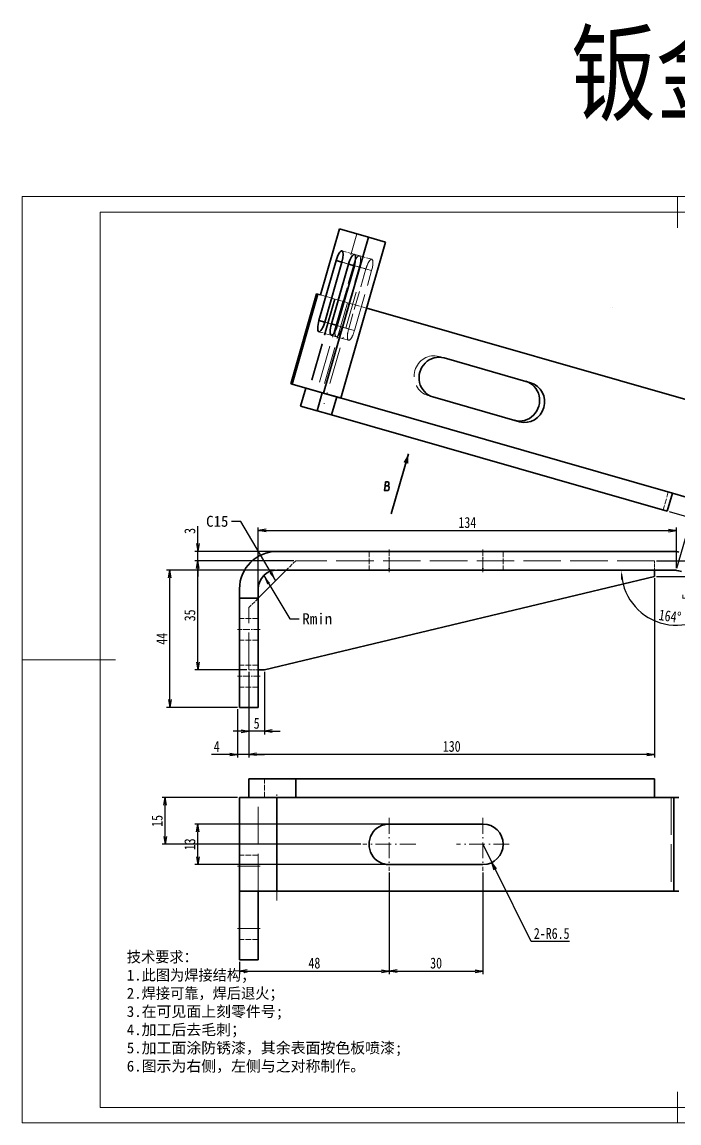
# Model space of a CAD drawing. Header units: millimetres. Extents: x -15766 to 80009, y -9701 to 15159.
# Drawn here: x 227.2 to 437.6, y 11131.7 to 11484.7 of the extents above; entities that cross this region are included whole.
import ezdxf

# ---------------------------------------------------------------- set-up
doc = ezdxf.new("R2010")
doc.units = ezdxf.units.MM
for name, pattern in [('CENTER-HOKUTO_1', [16, 13, -1, 1, -1]), ('DASHDOT', [18.5, 12, -3, 0.5, -3]), ('DASHED', [15, 12, -3]), ('HIDDEN-HOKUTO_1', [2, 1, -1]), ('虚线', [2, 1, -1])]:
    doc.linetypes.add(name, pattern=pattern)
doc.layers.get('DEFPOINTS').update_dxf_attribs({"lineweight": 18})
for name, color, linetype, lineweight in [('AM_7', 2, 'CENTER-HOKUTO_1', 18), ('AM_HID', 1, 'HIDDEN-HOKUTO_1', 18), ('AM_VIS', 7, 'Continuous', 18), ('CDRAFT0', 7, 'Continuous', 18), ('DIM', 253, 'Continuous', 20), ('title_frame', 7, 'Continuous', 18), ('word_dim', 9, 'Continuous', 18), ('粗实线层_1', 7, 'Continuous', 15), ('虚线层', 6, '虚线', 18)]:
    doc.layers.add(name, color=color, linetype=linetype, lineweight=lineweight)
doc.styles.add('DIM', font='', dxfattribs={"width": 0.8})
doc.styles.get('DIM').set_extended_font_data('NSimSun')
doc.dimstyles.new('1-1', dxfattribs={"dimtxt": 3.5, "dimasz": 3, "dimexe": 1, "dimexo": 0, "dimgap": 1, "dimtad": 1, "dimdsep": 46, "dimtxsty": 'DIM', "dimblk": '_CAXARROW', "dimcen": 0, "dimdle": 6, "dimclrd": 256, "dimclre": 256, "dimclrt": 3, "dimazin": 2, "dimtfac": 0.707107, "dimtmove": 0, "dimatfit": 3, "dimfxl": 0, "dimfrac": 2, "dimtolj": 1, "dimarcsym": 0})
doc.dimstyles.new('1-1$0', dxfattribs={"dimtxt": 3.5, "dimasz": 2.5, "dimexe": 1, "dimexo": 0.625, "dimgap": 0.8, "dimtad": 1, "dimdsep": 46, "dimtxsty": 'DIM', "dimblk": 'OPEN', "dimcen": 0, "dimdle": 5, "dimclrd": 256, "dimclre": 256, "dimclrt": 3, "dimazin": 3, "dimtfac": 0.5, "dimtmove": 0, "dimatfit": 3, "dimldrblk": 'OPEN', "dimfxl": 0, "dimtolj": 1, "dimarcsym": 0})
doc.dimstyles.new('1-1$4', dxfattribs={"dimtxt": 3.5, "dimasz": 2.5, "dimexe": 1, "dimexo": 0.625, "dimgap": 0.8, "dimtad": 1, "dimtih": 1, "dimtoh": 1, "dimzin": 12, "dimdsep": 46, "dimtxsty": 'DIM', "dimblk": 'OPEN', "dimcen": 0, "dimdle": 5, "dimclrd": 256, "dimclre": 256, "dimclrt": 3, "dimazin": 3, "dimtfac": 0.5, "dimtmove": 0, "dimatfit": 3, "dimldrblk": 'OPEN', "dimfxl": 0, "dimtolj": 1, "dimarcsym": 0})

# ---------------------------------------------------------------- blocks, each defined once
blk = doc.blocks.new('*X6')
at = {"layer": 'CDRAFT0'}
for p, q in [((420, 297), (0, 297)), ((0, 297), (0, 0)), ((420, 0), (420, 297)), ((0, 0), (420, 0))]:
    blk.add_line(p, q, dxfattribs=at)
at = {"layer": '粗实线层_1'}
for p, q in [((210, 297), (210, 287)), ((415, 292), (25, 292)), ((25, 292), (25, 5)), ((415, 5), (415, 292)), ((0, 148.5), (30, 148.5)), ((420, 148.5), (410, 148.5)), ((210, 0), (210, 10)), ((25, 5), (415, 5))]:
    blk.add_line(p, q, dxfattribs=at)
blk = doc.blocks.new('_OPEN')
at = {"color": 0, "linetype": 'ByBlock', "lineweight": -2}
for p, q in [((-1, 0.166667), (0, 0)), ((-1, -0.166667), (0, 0)), ((0, 0), (-1, 0))]:
    blk.add_line(p, q, dxfattribs=at)
blk = doc.blocks.new('*D101')
at = {"layer": 'DEFPOINTS', "color": 0, "transparency": 16777216}
for p in [(274.48, 11308.98), (308.83, 11308.98), (296.83, 11264.98)]:
    blk.add_point(p, dxfattribs=at)
at = {"layer": 'DIM', "linetype": 'Continuous', "lineweight": -2, "transparency": 16777216}
for p, q in [((308.21, 11308.98), (273.48, 11308.98)), ((274.48, 11267.48), (274.48, 11306.48)), ((296.21, 11264.98), (273.48, 11264.98))]:
    blk.add_line(p, q, dxfattribs=at)
at = {"layer": 'DIM', "lineweight": -2, "transparency": 16777216, "xscale": 2.5, "yscale": 2.5, "zscale": 2.5}
for p, rotation in [((274.48, 11308.98), 90), ((274.48, 11264.98), 270)]:
    blk.add_blockref('_OPEN', p, dxfattribs=dict(at, rotation=rotation))
at = {"layer": 'DIM', "color": 3, "transparency": 16777216, "insert": (271.93, 11286.98), "char_height": 3.5, "attachment_point": 5, "rotation": 90, "style": 'DIM'}
blk.add_mtext('\\A1;44', dxfattribs=at)
blk = doc.blocks.new('*D102')
at = {"layer": 'DEFPOINTS', "color": 0, "transparency": 16777216}
for p in [(436.83, 11321.68), (436.83, 11308.98), (302.83, 11302.98)]:
    blk.add_point(p, dxfattribs=at)
at = {"layer": 'DIM', "linetype": 'Continuous', "lineweight": -2, "transparency": 16777216}
for p, q in [((302.83, 11303.61), (302.83, 11322.68)), ((436.83, 11309.61), (436.83, 11322.68)), ((305.33, 11321.68), (434.33, 11321.68))]:
    blk.add_line(p, q, dxfattribs=at)
at = {"layer": 'DIM', "lineweight": -2, "transparency": 16777216, "xscale": 2.5, "yscale": 2.5, "zscale": 2.5, "rotation": 180}
blk.add_blockref('_OPEN', (302.83, 11321.68), dxfattribs=at)
at = {"layer": 'DIM', "lineweight": -2, "transparency": 16777216, "xscale": 2.5, "yscale": 2.5, "zscale": 2.5}
blk.add_blockref('_OPEN', (436.83, 11321.68), dxfattribs=at)
at = {"layer": 'DIM', "color": 3, "transparency": 16777216, "insert": (369.83, 11324.23), "char_height": 3.5, "attachment_point": 5, "style": 'DIM'}
blk.add_mtext('\\A1;134', dxfattribs=at)
blk = doc.blocks.new('*D103')
at = {"layer": 'DEFPOINTS', "color": 0, "transparency": 16777216}
for p in [(436.83, 11308.98), (471.93, 11311.66), (470.15, 11305.43)]:
    blk.add_point(p, dxfattribs=at)
at = {"layer": 'DIM', "linetype": 'Continuous', "lineweight": -2, "transparency": 16777216}
for p, q in [((437.01, 11309.58), (440.48, 11321.72)), ((442.61, 11320.07), (469.53, 11312.35)), ((470.32, 11306.03), (472.21, 11312.63))]:
    blk.add_line(p, q, dxfattribs=at)
at = {"layer": 'DIM', "lineweight": -2, "transparency": 16777216, "xscale": 2.5, "yscale": 2.5, "zscale": 2.5}
for p, rotation in [((440.21, 11320.75), 164.0118487559746), ((471.93, 11311.66), 344.0118487559746)]:
    blk.add_blockref('_OPEN', p, dxfattribs=dict(at, rotation=rotation))
at = {"layer": 'DIM', "color": 3, "transparency": 16777216, "insert": (456.77, 11318.66), "char_height": 3.5, "attachment_point": 5, "rotation": 344.0118, "style": 'DIM'}
blk.add_mtext('\\A1;33', dxfattribs=at)
blk = doc.blocks.new('_CAXARROW')
blk.add_hatch(color=0).paths.add_polyline_path([(0, 0), (-1, 0.125), (-1, -0.125)], flags=0)
blk = doc.blocks.new('*D104')
at = {"layer": 'DEFPOINTS', "color": 0, "transparency": 16777216}
for p in [(308.83, 11308.98), (435.15, 11308.98), (438.45, 11308.52), (463.75, 11301.26), (426.62, 11294.57)]:
    blk.add_point(p, dxfattribs=at)
at = {"layer": 'DIM', "linetype": 'Continuous', "lineweight": -2, "transparency": 16777216}
blk.add_arc((436.83, 11308.98), 17.67, 189.7406, 334.26, dxfattribs=at)
at = {"layer": 'DIM', "lineweight": -2, "transparency": 16777216, "xscale": 3, "yscale": 3, "zscale": 3}
for p, rotation in [((419.17, 11308.98), 94.87038012568046), ((453.82, 11304.11), 69.13030084714102)]:
    blk.add_blockref('_CAXARROW', p, dxfattribs=dict(at, rotation=rotation))
at = {"layer": 'DIM', "color": 3, "transparency": 16777216, "insert": (434.76, 11294.21), "char_height": 3.5, "attachment_point": 5, "rotation": 352.0003, "style": 'DIM'}
blk.add_mtext('\\A1;164°', dxfattribs=at)
blk = doc.blocks.new('*D105')
at = {"layer": 'DEFPOINTS', "color": 0, "transparency": 16777216}
for p in [(429.83, 11306.98), (299.83, 11276.98), (299.83, 11249.92)]:
    blk.add_point(p, dxfattribs=at)
at = {"layer": 'DIM', "linetype": 'Continuous', "lineweight": -2, "transparency": 16777216}
for p, q in [((429.83, 11306.36), (429.83, 11248.92)), ((299.83, 11276.36), (299.83, 11248.92)), ((427.33, 11249.92), (302.33, 11249.92))]:
    blk.add_line(p, q, dxfattribs=at)
at = {"layer": 'DIM', "lineweight": -2, "transparency": 16777216, "xscale": 2.5, "yscale": 2.5, "zscale": 2.5, "rotation": 180}
blk.add_blockref('_OPEN', (299.83, 11249.92), dxfattribs=at)
at = {"layer": 'DIM', "lineweight": -2, "transparency": 16777216, "xscale": 2.5, "yscale": 2.5, "zscale": 2.5}
blk.add_blockref('_OPEN', (429.83, 11249.92), dxfattribs=at)
at = {"layer": 'DIM', "color": 3, "transparency": 16777216, "insert": (364.83, 11252.47), "char_height": 3.5, "attachment_point": 5, "style": 'DIM'}
blk.add_mtext('\\A1;130', dxfattribs=at)
blk = doc.blocks.new('*D106')
at = {"layer": 'DEFPOINTS', "color": 0, "transparency": 16777216}
for p in [(299.83, 11276.98), (304.83, 11276.98), (299.83, 11257.32)]:
    blk.add_point(p, dxfattribs=at)
at = {"layer": 'DIM', "linetype": 'Continuous', "lineweight": -2, "transparency": 16777216}
for p, q in [((299.83, 11276.36), (299.83, 11256.32)), ((304.83, 11276.36), (304.83, 11256.32)), ((297.33, 11257.32), (294.83, 11257.32)), ((304.83, 11257.32), (299.83, 11257.32)), ((307.33, 11257.32), (309.83, 11257.32))]:
    blk.add_line(p, q, dxfattribs=at)
at = {"layer": 'DIM', "lineweight": -2, "transparency": 16777216, "xscale": 2.5, "yscale": 2.5, "zscale": 2.5}
blk.add_blockref('_OPEN', (299.83, 11257.32), dxfattribs=at)
at = {"layer": 'DIM', "lineweight": -2, "transparency": 16777216, "xscale": 2.5, "yscale": 2.5, "zscale": 2.5, "rotation": 180}
blk.add_blockref('_OPEN', (304.83, 11257.32), dxfattribs=at)
at = {"layer": 'DIM', "color": 3, "transparency": 16777216, "insert": (302.33, 11259.87), "char_height": 3.5, "attachment_point": 5, "style": 'DIM'}
blk.add_mtext('\\A1;5', dxfattribs=at)
blk = doc.blocks.new('*D108')
at = {"layer": 'DEFPOINTS', "color": 0, "transparency": 16777216}
for p in [(299.83, 11276.98), (296.21, 11264.98), (296.21, 11249.92)]:
    blk.add_point(p, dxfattribs=at)
at = {"layer": 'DIM', "linetype": 'Continuous', "lineweight": -2, "transparency": 16777216}
for p, q in [((299.83, 11276.36), (299.83, 11248.92)), ((296.21, 11264.36), (296.21, 11248.92)), ((293.71, 11249.92), (287.89, 11249.92)), ((299.83, 11249.92), (296.21, 11249.92)), ((302.33, 11249.92), (304.83, 11249.92))]:
    blk.add_line(p, q, dxfattribs=at)
at = {"layer": 'DIM', "lineweight": -2, "transparency": 16777216, "xscale": 2.5, "yscale": 2.5, "zscale": 2.5}
blk.add_blockref('_OPEN', (296.21, 11249.92), dxfattribs=at)
at = {"layer": 'DIM', "lineweight": -2, "transparency": 16777216, "xscale": 2.5, "yscale": 2.5, "zscale": 2.5, "rotation": 180}
blk.add_blockref('_OPEN', (299.83, 11249.92), dxfattribs=at)
at = {"layer": 'DIM', "color": 3, "transparency": 16777216, "insert": (289.55, 11252.47), "char_height": 3.5, "attachment_point": 5, "style": 'DIM'}
blk.add_mtext('\\A1;4', dxfattribs=at)
blk = doc.blocks.new('*D109')
at = {"layer": 'DEFPOINTS', "color": 0, "transparency": 16777216}
for p in [(283.49, 11311.98), (314.83, 11311.98), (299.83, 11276.98)]:
    blk.add_point(p, dxfattribs=at)
at = {"layer": 'DIM', "linetype": 'Continuous', "lineweight": -2, "transparency": 16777216}
for p, q in [((314.21, 11311.98), (282.49, 11311.98)), ((283.49, 11279.48), (283.49, 11309.48)), ((299.21, 11276.98), (282.49, 11276.98))]:
    blk.add_line(p, q, dxfattribs=at)
at = {"layer": 'DIM', "lineweight": -2, "transparency": 16777216, "xscale": 2.5, "yscale": 2.5, "zscale": 2.5}
for p, rotation in [((283.49, 11311.98), 90), ((283.49, 11276.98), 270)]:
    blk.add_blockref('_OPEN', p, dxfattribs=dict(at, rotation=rotation))
at = {"layer": 'DIM', "color": 3, "transparency": 16777216, "insert": (280.94, 11294.48), "char_height": 3.5, "attachment_point": 5, "rotation": 90, "style": 'DIM'}
blk.add_mtext('\\A1;35', dxfattribs=at)
blk = doc.blocks.new('*D110')
at = {"layer": 'DEFPOINTS', "color": 0, "transparency": 16777216}
for p in [(283.49, 11314.98), (308.83, 11314.98), (314.83, 11311.98)]:
    blk.add_point(p, dxfattribs=at)
at = {"layer": 'DIM', "linetype": 'Continuous', "lineweight": -2, "transparency": 16777216}
for p, q in [((283.49, 11317.48), (283.49, 11323.09)), ((308.21, 11314.98), (282.49, 11314.98)), ((314.21, 11311.98), (282.49, 11311.98)), ((283.49, 11311.98), (283.49, 11314.98)), ((283.49, 11309.48), (283.49, 11306.98))]:
    blk.add_line(p, q, dxfattribs=at)
at = {"layer": 'DIM', "lineweight": -2, "transparency": 16777216, "xscale": 2.5, "yscale": 2.5, "zscale": 2.5}
for p, rotation in [((283.49, 11314.98), 270), ((283.49, 11311.98), 90)]:
    blk.add_blockref('_OPEN', p, dxfattribs=dict(at, rotation=rotation))
at = {"layer": 'DIM', "color": 3, "transparency": 16777216, "insert": (280.94, 11321.54), "char_height": 3.5, "attachment_point": 5, "rotation": 90, "style": 'DIM'}
blk.add_mtext('\\A1;3', dxfattribs=at)
blk = doc.blocks.new('*D111')
at = {"layer": 'DEFPOINTS', "color": 0, "transparency": 16777216}
for p in [(429.83, 11311.98), (442.91, 11311.98), (429.83, 11306.98)]:
    blk.add_point(p, dxfattribs=at)
at = {"layer": 'DIM', "linetype": 'Continuous', "lineweight": -2, "transparency": 16777216}
for p, q in [((442.91, 11314.48), (442.91, 11316.98)), ((430.46, 11311.98), (443.91, 11311.98)), ((442.91, 11311.98), (442.91, 11306.98)), ((430.46, 11306.98), (443.91, 11306.98)), ((442.91, 11304.48), (442.91, 11298.87))]:
    blk.add_line(p, q, dxfattribs=at)
at = {"layer": 'DIM', "lineweight": -2, "transparency": 16777216, "xscale": 2.5, "yscale": 2.5, "zscale": 2.5}
for p, rotation in [((442.91, 11311.98), 270), ((442.91, 11306.98), 90)]:
    blk.add_blockref('_OPEN', p, dxfattribs=dict(at, rotation=rotation))
at = {"layer": 'DIM', "color": 3, "transparency": 16777216, "insert": (440.36, 11300.42), "char_height": 3.5, "attachment_point": 5, "rotation": 90, "style": 'DIM'}
blk.add_mtext('\\A1;5', dxfattribs=at)
blk = doc.blocks.new('*D115')
at = {"layer": 'DEFPOINTS', "color": 0, "transparency": 16777216}
for p in [(433.9, 11327.9), (468.4, 11324.25), (506.97, 11313.19)]:
    blk.add_point(p, dxfattribs=at)
at = {"layer": 'DIM', "linetype": 'Continuous', "lineweight": -2, "transparency": 16777216}
for p, q in [((434.5, 11327.73), (506.28, 11307.15)), ((469, 11324.08), (507.93, 11312.91)), ((507.66, 11315.59), (508.35, 11318)), ((505.32, 11307.42), (506.97, 11313.19)), ((504.63, 11305.02), (503.94, 11302.62))]:
    blk.add_line(p, q, dxfattribs=at)
at = {"layer": 'DIM', "lineweight": -2, "transparency": 16777216, "xscale": 2.5, "yscale": 2.5, "zscale": 2.5}
for p, rotation in [((506.97, 11313.19), 254.000570229671), ((505.32, 11307.42), 74.00057022967107)]:
    blk.add_blockref('_OPEN', p, dxfattribs=dict(at, rotation=rotation))
at = {"layer": 'DIM', "color": 3, "transparency": 16777216, "insert": (503.69, 11311.01), "char_height": 3.5, "attachment_point": 5, "rotation": 74.0006, "style": 'DIM'}
blk.add_mtext('\\A1;t6', dxfattribs=at)
blk = doc.blocks.new('*D118')
at = {"layer": 'DEFPOINTS', "color": 0, "transparency": 16777216}
for p in [(344.83, 11212.63), (296.83, 11184.08), (344.83, 11180.45)]:
    blk.add_point(p, dxfattribs=at)
at = {"layer": 'DIM', "linetype": 'Continuous', "lineweight": -2, "transparency": 16777216}
for p, q in [((344.83, 11212), (344.83, 11179.45)), ((296.83, 11183.45), (296.83, 11179.45)), ((299.33, 11180.45), (342.33, 11180.45))]:
    blk.add_line(p, q, dxfattribs=at)
at = {"layer": 'DIM', "lineweight": -2, "transparency": 16777216, "xscale": 2.5, "yscale": 2.5, "zscale": 2.5, "rotation": 180}
blk.add_blockref('_OPEN', (296.83, 11180.45), dxfattribs=at)
at = {"layer": 'DIM', "lineweight": -2, "transparency": 16777216, "xscale": 2.5, "yscale": 2.5, "zscale": 2.5}
blk.add_blockref('_OPEN', (344.83, 11180.45), dxfattribs=at)
at = {"layer": 'DIM', "color": 3, "transparency": 16777216, "insert": (320.83, 11183), "char_height": 3.5, "attachment_point": 5, "style": 'DIM'}
blk.add_mtext('\\A1;48', dxfattribs=at)
blk = doc.blocks.new('*D119')
at = {"layer": 'DEFPOINTS', "color": 0, "transparency": 16777216}
for p in [(344.83, 11212.63), (374.83, 11212.63), (374.83, 11180.45)]:
    blk.add_point(p, dxfattribs=at)
at = {"layer": 'DIM', "linetype": 'Continuous', "lineweight": -2, "transparency": 16777216}
for p, q in [((344.83, 11212), (344.83, 11179.45)), ((374.83, 11212), (374.83, 11179.45)), ((347.33, 11180.45), (372.33, 11180.45))]:
    blk.add_line(p, q, dxfattribs=at)
at = {"layer": 'DIM', "lineweight": -2, "transparency": 16777216, "xscale": 2.5, "yscale": 2.5, "zscale": 2.5, "rotation": 180}
blk.add_blockref('_OPEN', (344.83, 11180.45), dxfattribs=at)
at = {"layer": 'DIM', "lineweight": -2, "transparency": 16777216, "xscale": 2.5, "yscale": 2.5, "zscale": 2.5}
blk.add_blockref('_OPEN', (374.83, 11180.45), dxfattribs=at)
at = {"layer": 'DIM', "color": 3, "transparency": 16777216, "insert": (359.83, 11183), "char_height": 3.5, "attachment_point": 5, "style": 'DIM'}
blk.add_mtext('\\A1;30', dxfattribs=at)
blk = doc.blocks.new('*D120')
at = {"layer": 'DEFPOINTS', "color": 0, "transparency": 16777216}
for p in [(273.02, 11236.08), (296.83, 11236.08), (336.38, 11221.08)]:
    blk.add_point(p, dxfattribs=at)
at = {"layer": 'DIM', "linetype": 'Continuous', "lineweight": -2, "transparency": 16777216}
for p, q in [((296.21, 11236.08), (272.02, 11236.08)), ((273.02, 11223.58), (273.02, 11233.58)), ((335.76, 11221.08), (272.02, 11221.08))]:
    blk.add_line(p, q, dxfattribs=at)
at = {"layer": 'DIM', "lineweight": -2, "transparency": 16777216, "xscale": 2.5, "yscale": 2.5, "zscale": 2.5}
for p, rotation in [((273.02, 11236.08), 90), ((273.02, 11221.08), 270)]:
    blk.add_blockref('_OPEN', p, dxfattribs=dict(at, rotation=rotation))
at = {"layer": 'DIM', "color": 3, "transparency": 16777216, "insert": (270.47, 11228.58), "char_height": 3.5, "attachment_point": 5, "rotation": 90, "style": 'DIM'}
blk.add_mtext('\\A1;15', dxfattribs=at)
blk = doc.blocks.new('*D121')
at = {"layer": 'DEFPOINTS', "color": 0, "transparency": 16777216}
for p in [(374.83, 11221.08), (377.72, 11215.26)]:
    blk.add_point(p, dxfattribs=at)
at = {"layer": 'DIM', "linetype": 'Continuous', "lineweight": -2, "transparency": 16777216}
for p, q in [((374.83, 11221.08), (377.72, 11215.26)), ((390.28, 11189.94), (378.83, 11213.02)), ((402.61, 11189.94), (390.28, 11189.94))]:
    blk.add_line(p, q, dxfattribs=at)
at = {"layer": 'DIM', "lineweight": -2, "transparency": 16777216, "xscale": 2.5, "yscale": 2.5, "zscale": 2.5, "rotation": 116.3831239839986}
blk.add_blockref('_OPEN', (377.72, 11215.26), dxfattribs=at)
at = {"layer": 'DIM', "color": 3, "transparency": 16777216, "insert": (396.86, 11192.49), "char_height": 3.5, "attachment_point": 5, "style": 'DIM'}
blk.add_mtext('\\A1;2-R6.5', dxfattribs=at)
blk = doc.blocks.new('*D129')
at = {"layer": 'DEFPOINTS', "color": 0, "transparency": 16777216}
for p in [(283.49, 11227.58), (344.83, 11227.58), (344.83, 11214.58)]:
    blk.add_point(p, dxfattribs=at)
at = {"layer": 'DIM', "linetype": 'Continuous', "lineweight": -2, "transparency": 16777216}
for p, q in [((344.21, 11227.58), (282.49, 11227.58)), ((283.49, 11217.08), (283.49, 11225.08)), ((344.21, 11214.58), (282.49, 11214.58))]:
    blk.add_line(p, q, dxfattribs=at)
at = {"layer": 'DIM', "lineweight": -2, "transparency": 16777216, "xscale": 2.5, "yscale": 2.5, "zscale": 2.5}
for p, rotation in [((283.49, 11227.58), 90), ((283.49, 11214.58), 270)]:
    blk.add_blockref('_OPEN', p, dxfattribs=dict(at, rotation=rotation))
at = {"layer": 'DIM', "color": 3, "transparency": 16777216, "insert": (280.94, 11221.08), "char_height": 3.5, "attachment_point": 5, "rotation": 90, "style": 'DIM'}
blk.add_mtext('\\A1;13', dxfattribs=at)

msp = doc.modelspace()

# ---------------------------------------------------------------- linework, layer by layer
at = {"layer": 'AM_7', "linetype": 'DASHDOT', "lineweight": 13}
for p, q in [((334.16513, 11398.07925), (323.91318, 11362.32705)), ((308.83461, 11203.07899), (308.83461, 11239.07899))]:
    msp.add_line(p, q, dxfattribs=at)
at = {"layer": 'AM_7', "linetype": 'DASHDOT', "lineweight": 13, "ltscale": 0.180011}
for p, q in [((344.83461, 11315.58143), (344.83461, 11308.381)), ((374.83461, 11315.58143), (374.83461, 11308.381))]:
    msp.add_line(p, q, dxfattribs=at)
at = {"layer": 'AM_7', "linetype": 'DASHDOT', "lineweight": 13, "ltscale": 0.180029}
for p, q in [((303.43422, 11289.98134), (296.23305, 11289.98134)), ((303.43422, 11274.98134), (296.23305, 11274.98134)), ((303.43422, 11214.07899), (296.23305, 11214.07899)), ((303.43422, 11194.07899), (296.23305, 11194.07899))]:
    msp.add_line(p, q, dxfattribs=at)
at = {"layer": 'AM_7', "linetype": 'DASHDOT', "lineweight": 13, "ltscale": 0.422501}
msp.add_line((344.83461, 11229.52894), (344.83461, 11212.62892), dxfattribs=at)
at = {"layer": 'AM_7', "linetype": 'DASHDOT', "lineweight": 13, "ltscale": 0.422498}
msp.add_line((374.83461, 11229.52882), (374.83461, 11212.62892), dxfattribs=at)
at = {"layer": 'AM_7', "linetype": 'DASHDOT', "lineweight": 13, "ltscale": 0.42251}
for p, q in [((353.28383, 11221.07887), (336.38344, 11221.07887)), ((383.28383, 11221.07887), (366.38344, 11221.07887))]:
    msp.add_line(p, q, dxfattribs=at)
at = {"layer": 'AM_HID', "linetype": 'DASHED', "lineweight": 13}
for p, q in [((328.32138, 11395.62454), (334.38583, 11416.77224)), ((333.66708, 11385.76907), (339.18075, 11404.99441)), ((327.3038, 11395.91653), (319.03427, 11367.07864)), ((327.52646, 11395.85244), (319.25693, 11367.01455)), ((329.89169, 11395.17446), (321.62216, 11366.33657)), ((331.48154, 11394.71853), (323.212, 11365.88064)), ((435.54989, 11333.66897), (329.32724, 11364.12747)), ((429.83461, 11311.98134), (314.83461, 11311.98134)), ((299.83461, 11276.98134), (299.83461, 11296.98134)), ((302.83461, 11206.07899), (302.83461, 11236.07899)), ((308.83461, 11206.07899), (308.83461, 11236.07899)), ((429.83461, 11236.07875), (314.83461, 11236.07899)), ((435.14711, 11236.07875), (435.14711, 11206.07875))]:
    msp.add_line(p, q, dxfattribs=at)
at = {"layer": 'AM_HID', "linetype": 'DASHED', "lineweight": 13, "ltscale": 0.144161}
for p, q in [((335.24325, 11409.76431), (329.70029, 11411.35403)), ((339.21786, 11408.62466), (333.67489, 11410.21438)), ((328.32138, 11395.62454), (322.77841, 11397.21426)), ((333.66708, 11385.76907), (328.12411, 11387.35879))]:
    msp.add_line(p, q, dxfattribs=at)
at = {"layer": 'AM_HID', "linetype": 'DASHED', "lineweight": 13, "ltscale": 0.144162}
msp.add_line((335.20614, 11406.13394), (329.66318, 11407.72378), dxfattribs=at)
at = {"layer": 'AM_HID', "linetype": 'DASHED', "lineweight": 13, "ltscale": 0.095907}
msp.add_line((333.35068, 11406.6658), (329.66318, 11407.72378), dxfattribs=at)
at = {"layer": 'AM_HID', "linetype": 'DASHED', "lineweight": 13, "ltscale": 0.499993}
for p, q in [((333.35068, 11406.6658), (327.83896, 11387.44058)), ((329.69443, 11386.90872), (335.20614, 11406.13394)), ((337.32529, 11405.52615), (331.81357, 11386.30093))]:
    msp.add_line(p, q, dxfattribs=at)
at = {"layer": 'AM_HID', "linetype": 'DASHED', "lineweight": 13, "ltscale": 0.144208}
for p, q in [((339.18075, 11404.99441), (333.63583, 11406.58413)), ((329.69443, 11386.90872), (324.1495, 11388.49844)), ((327.80185, 11383.81021), (322.25693, 11385.39993))]:
    msp.add_line(p, q, dxfattribs=at)
at = {"layer": 'AM_HID', "linetype": 'DASHED', "lineweight": 13, "ltscale": 0.095954}
for p, q in [((337.32529, 11405.52615), (333.63583, 11406.58413)), ((331.81357, 11386.30093), (328.12411, 11387.35891))]:
    msp.add_line(p, q, dxfattribs=at)
at = {"layer": 'AM_HID', "linetype": 'DASHED', "lineweight": 13, "ltscale": 0.082187}
msp.add_line((328.32138, 11395.62454), (331.48154, 11394.71853), dxfattribs=at)
at = {"layer": 'AM_HID', "linetype": 'DASHED', "lineweight": 13, "ltscale": 0.158993}
msp.add_line((337.59482, 11392.96536), (331.48154, 11394.71853), dxfattribs=at)
at = {"layer": 'AM_HID', "linetype": 'DASHED', "lineweight": 13, "ltscale": 0.095953}
msp.add_line((327.83896, 11387.44058), (324.1495, 11388.49844), dxfattribs=at)
at = {"layer": 'AM_HID', "linetype": 'DASHED', "lineweight": 13, "ltscale": 0.144209}
msp.add_line((331.77646, 11382.67056), (326.23154, 11384.2604), dxfattribs=at)
at = {"layer": 'AM_HID', "linetype": 'DASHED', "lineweight": 13, "ltscale": 0.041347}
for p, q in [((362.40341, 11377.00942), (360.81357, 11377.46524)), ((358.81943, 11364.51296), (357.22958, 11364.96878))]:
    msp.add_line(p, q, dxfattribs=at)
at = {"layer": 'AM_HID', "linetype": 'DASHED', "lineweight": 13, "ltscale": 0.150003}
msp.add_line((327.962, 11364.51882), (326.30771, 11358.75125), dxfattribs=at)
at = {"layer": 'AM_HID', "linetype": 'DASHED', "lineweight": 13, "ltscale": 0.14999}
msp.add_line((434.22372, 11334.04885), (432.57138, 11328.28128), dxfattribs=at)
at = {"layer": 'AM_HID', "linetype": 'DASHED', "lineweight": 13, "ltscale": 0.106066}
msp.add_line((314.83461, 11311.98134), (311.83461, 11308.98134), dxfattribs=at)
at = {"layer": 'AM_HID', "linetype": 'DASHED', "lineweight": 13, "ltscale": 0.15}
for p, q in [((338.33461, 11314.98134), (338.33461, 11308.98134)), ((344.83461, 11308.98134), (344.83461, 11314.98134)), ((344.83461, 11308.98134), (344.83461, 11314.98134)), ((374.83461, 11308.98158), (374.83461, 11314.98158)), ((374.83461, 11308.98158), (374.83461, 11314.98158)), ((381.33461, 11314.98158), (381.33461, 11308.98158)), ((302.83461, 11293.48134), (296.83461, 11293.48134)), ((302.83461, 11286.48134), (296.83461, 11286.48134)), ((302.83461, 11278.48134), (296.83461, 11278.48134)), ((302.83461, 11271.48134), (296.83461, 11271.48134)), ((304.83461, 11236.07899), (304.83461, 11242.07899)), ((302.83461, 11217.57899), (296.83461, 11217.57899)), ((302.83461, 11217.57899), (296.83461, 11217.57899)), ((302.83461, 11214.07899), (296.83461, 11214.07899)), ((302.83461, 11214.07899), (296.83461, 11214.07899)), ((302.83461, 11214.07899), (296.83461, 11214.07899)), ((302.83461, 11214.07899), (296.83461, 11214.07899)), ((302.83461, 11194.07899), (296.83461, 11194.07899)), ((302.83461, 11194.07899), (296.83461, 11194.07899)), ((302.83461, 11194.07899), (296.83461, 11194.07899)), ((302.83461, 11194.07899), (296.83461, 11194.07899)), ((302.83461, 11190.57899), (296.83461, 11190.57899)), ((302.83461, 11190.57899), (296.83461, 11190.57899))]:
    msp.add_line(p, q, dxfattribs=at)
at = {"layer": 'AM_HID', "linetype": 'DASHED', "lineweight": 13, "ltscale": 0.074994}
msp.add_line((429.83461, 11311.98134), (429.83461, 11308.98158), dxfattribs=at)
at = {"layer": 'AM_HID', "linetype": 'DASHED', "lineweight": 13, "ltscale": 0.106062}
msp.add_line((302.83461, 11299.98109), (299.83461, 11296.98134), dxfattribs=at)
at = {"layer": 'AM_HID', "linetype": 'DASHED', "lineweight": 13, "ltscale": 0.075}
msp.add_line((299.83461, 11276.98134), (302.83461, 11276.98134), dxfattribs=at)
at = {"layer": 'AM_HID', "linetype": 'DASHED', "lineweight": 13, "ltscale": 0.375}
msp.add_line((314.83461, 11236.07899), (299.83461, 11236.07899), dxfattribs=at)
at = {"layer": 'AM_HID', "linetype": 'DASHED', "lineweight": 13}
for centre, major_axis, ratio, start_param, end_param in [((334.27841, 11406.39993), (0.96484, 3.3645), 0.275637356, 6.283184918, 7.853981245), ((334.27841, 11406.39993), (0.96484, 3.3645), 0.275637356, 4.712388592, 6.283184918), ((338.25302, 11405.26028), (0.96484, 3.3645), 0.275637356, 6.283184918, 7.853981245), ((338.25302, 11405.26028), (0.96484, 3.3645), 0.275637356, 4.712388592, 6.283184918), ((328.76669, 11387.17471), (0.96484, 3.3645), 0.275637356, 1.570795938, 3.141592265), ((328.76669, 11387.17471), (0.96484, 3.3645), 0.275637356, 3.141592265, 4.712388592), ((332.7413, 11386.03506), (0.96484, 3.3645), 0.275637356, 1.570795938, 3.141592265), ((332.7413, 11386.03506), (0.96484, 3.3645), 0.275637356, 3.141592265, 4.712388592), ((359.02255, 11371.21707), (1.79102, 6.24829), 0.961261696, 0.000001356, 3.141594009)]:
    msp.add_ellipse(centre, major_axis=major_axis, ratio=ratio, start_param=start_param, end_param=end_param, dxfattribs=at)
at = {"layer": 'AM_VIS', "lineweight": 35}
for p, q in [((328.84091, 11418.36209), (322.77841, 11397.21426)), ((323.78232, 11365.71719), (338.11435, 11415.70291)), ((343.65927, 11414.11318), (329.32724, 11364.12747)), ((327.80771, 11408.25552), (322.29404, 11389.0303)), ((324.1495, 11388.49844), (329.66318, 11407.72378)), ((331.78232, 11407.11587), (326.26864, 11387.89065)), ((321.53622, 11397.57034), (313.26669, 11368.73245)), ((321.98349, 11397.44216), (313.71396, 11368.60427)), ((448.19833, 11361.251), (337.59482, 11392.96536)), ((362.40341, 11377.00942), (390.12411, 11369.06069)), ((327.99521, 11364.5093), (435.54989, 11333.66897)), ((386.54013, 11356.56423), (358.81943, 11364.51296)), ((326.34091, 11358.74172), (433.8956, 11327.90139)), ((435.99086, 11314.98158), (308.83461, 11314.98134)), ((435.14711, 11308.98158), (308.83461, 11308.98134)), ((304.83461, 11276.98134), (429.83461, 11306.98134)), ((296.83461, 11264.98134), (296.83461, 11299.98134)), ((302.83461, 11299.98134), (302.83461, 11264.98134)), ((429.83461, 11242.07875), (314.83461, 11242.07899)), ((296.83461, 11206.07899), (296.83461, 11236.07899)), ((435.99086, 11236.07875), (308.83461, 11236.07899)), ((308.83461, 11206.07899), (308.83461, 11236.07899)), ((435.99086, 11236.07875), (435.99086, 11206.07875)), ((374.83461, 11227.57887), (344.83461, 11227.57887)), ((344.83461, 11214.57887), (374.83461, 11214.57887)), ((296.83461, 11184.07899), (296.83461, 11206.07899)), ((302.83461, 11206.07899), (302.83461, 11184.07899)), ((435.99086, 11206.07875), (308.83461, 11206.07899))]:
    msp.add_line(p, q, dxfattribs=at)
at = {"layer": 'AM_VIS', "lineweight": 35, "ltscale": 0.241179}
msp.add_line((338.11435, 11415.70291), (328.84091, 11418.36209), dxfattribs=at)
at = {"layer": 'AM_VIS', "lineweight": 35, "ltscale": 0.144208}
for p, q in [((343.65927, 11414.11318), (338.11435, 11415.70291)), ((323.78232, 11365.71719), (329.32724, 11364.12747))]:
    msp.add_line(p, q, dxfattribs=at)
at = {"layer": 'AM_VIS', "lineweight": 35, "ltscale": 0.048254}
for p, q in [((329.66318, 11407.72378), (327.80771, 11408.25552)), ((328.12411, 11387.35891), (326.26864, 11387.89065))]:
    msp.add_line(p, q, dxfattribs=at)
at = {"layer": 'AM_VIS', "lineweight": 35, "ltscale": 0.499996}
for p, q in [((328.12411, 11387.35879), (333.63583, 11406.58413)), ((350.97739, 11346.21717), (345.46567, 11326.99183))]:
    msp.add_line(p, q, dxfattribs=at)
at = {"layer": 'AM_VIS', "lineweight": 35, "ltscale": 0.048207}
msp.add_line((333.63583, 11406.58413), (331.78232, 11407.11587), dxfattribs=at)
at = {"layer": 'AM_VIS', "lineweight": 35, "ltscale": 0.011632}
for p, q in [((321.53622, 11397.57034), (321.98349, 11397.44216)), ((313.71396, 11368.60427), (313.26669, 11368.73245))]:
    msp.add_line(p, q, dxfattribs=at)
at = {"layer": 'AM_VIS', "lineweight": 35, "ltscale": 0.020674}
msp.add_line((322.77841, 11397.21426), (321.98349, 11397.44216), dxfattribs=at)
at = {"layer": 'AM_VIS', "lineweight": 35, "ltscale": 4.92081e-05}
msp.add_line((416.40439, 11393.19787), (416.40634, 11393.19763), dxfattribs=at)
at = {"layer": 'AM_VIS', "lineweight": 35, "ltscale": 0.048255}
msp.add_line((324.1495, 11388.49844), (322.29404, 11389.0303), dxfattribs=at)
at = {"layer": 'AM_VIS', "lineweight": 35, "ltscale": 0.261853}
msp.add_line((313.71396, 11368.60427), (323.78232, 11365.71719), dxfattribs=at)
at = {"layer": 'AM_VIS', "lineweight": 35, "ltscale": 0.150003}
for p, q in [((318.07529, 11367.35354), (316.42099, 11361.58596)), ((327.99521, 11364.5093), (326.34091, 11358.74172)), ((435.54989, 11333.66897), (433.8956, 11327.90139))]:
    msp.add_line(p, q, dxfattribs=at)
at = {"layer": 'AM_VIS', "lineweight": 35, "ltscale": 0.13781}
msp.add_line((323.37411, 11365.83401), (318.07529, 11367.35354), dxfattribs=at)
at = {"layer": 'AM_VIS', "lineweight": 35, "ltscale": 0.14999}
msp.add_line((323.37411, 11365.83401), (321.72177, 11360.06643), dxfattribs=at)
at = {"layer": 'AM_VIS', "lineweight": 35, "ltscale": 0.12018}
msp.add_line((323.37411, 11365.83401), (327.99521, 11364.5093), dxfattribs=at)
at = {"layer": 'AM_VIS', "lineweight": 35, "ltscale": 0.137857}
msp.add_line((321.72177, 11360.06643), (316.42099, 11361.58596), dxfattribs=at)
at = {"layer": 'AM_VIS', "lineweight": 35, "ltscale": 0.120134}
msp.add_line((321.72177, 11360.06643), (326.34091, 11358.74172), dxfattribs=at)
at = {"layer": 'AM_VIS', "lineweight": 35, "ltscale": 0.113886}
msp.add_line((439.9288, 11332.41311), (435.54989, 11333.66897), dxfattribs=at)
at = {"layer": 'AM_VIS', "lineweight": 35, "ltscale": 0.318202}
msp.add_line((311.83461, 11308.98134), (302.83461, 11299.98109), dxfattribs=at)
at = {"layer": 'AM_VIS', "lineweight": 35, "ltscale": 0.050006}
msp.add_line((429.83461, 11308.98158), (429.83461, 11306.98134), dxfattribs=at)
at = {"layer": 'AM_VIS', "lineweight": 35, "ltscale": 0.075}
for p, q in [((296.83461, 11299.98134), (296.83461, 11302.98134)), ((302.83461, 11302.98134), (302.83461, 11299.98134))]:
    msp.add_line(p, q, dxfattribs=at)
at = {"layer": 'AM_VIS', "lineweight": 35, "ltscale": 0.15}
for p, q in [((302.83461, 11299.98134), (296.83461, 11299.98134)), ((302.83461, 11264.98134), (296.83461, 11264.98134)), ((299.83461, 11236.07899), (299.83461, 11242.07899)), ((314.83461, 11236.07899), (314.83461, 11242.07899)), ((429.83461, 11236.07875), (429.83461, 11242.07875)), ((302.83461, 11184.07899), (296.83461, 11184.07899))]:
    msp.add_line(p, q, dxfattribs=at)
at = {"layer": 'AM_VIS', "lineweight": 35, "ltscale": 0.05}
msp.add_line((302.83461, 11276.98134), (304.83461, 11276.98134), dxfattribs=at)
at = {"layer": 'AM_VIS', "lineweight": 35, "ltscale": 0.375}
msp.add_line((314.83461, 11242.07899), (299.83461, 11242.07899), dxfattribs=at)
at = {"layer": 'AM_VIS', "lineweight": 35, "ltscale": 0.3}
for p, q in [((296.83461, 11236.07899), (308.83461, 11236.07899)), ((308.83461, 11206.07899), (296.83461, 11206.07899))]:
    msp.add_line(p, q, dxfattribs=at)
at = {"layer": 'AM_VIS', "lineweight": 35, "ltscale": 0.041357}
for p, q in [((437.64516, 11236.07875), (435.99086, 11236.07875)), ((437.64516, 11206.07875), (435.99086, 11206.07875))]:
    msp.add_line(p, q, dxfattribs=at)
at = {"layer": 'AM_VIS', "lineweight": 35}
for points in [[(343.23911, 11334.47388), (344.32505, 11334.47388), (344.56919, 11334.64893), (344.67466, 11334.82386), (344.77817, 11335.45386), (344.6395, 11335.76893), (344.28989, 11335.97889), (344.46372, 11336.1189), (344.70981, 11336.43396), (344.70981, 11336.85389), (344.56919, 11337.16895), (344.39341, 11337.27393), (343.62387, 11337.27393), (343.48325, 11335.87391), (343.34458, 11334.47388)], [(344.28989, 11335.97889), (343.48325, 11335.97889)]]:
    msp.add_lwpolyline(points, dxfattribs=at)
for centre, radius, start, end in [((308.83461, 11302.98134), 12, 90.0001118, 180.0001043), ((435.99086, 11308.98158), 6, 74.0001068, 90.0001118), ((308.83461, 11302.98134), 6, 90.0001118, 180.0001043), ((435.14711, 11296.98158), 12, 74.0001068, 90.0001118), ((344.83461, 11221.07887), 6.5, 89.9999205, 269.9999224), ((374.83461, 11221.07887), 6.5, 269.9999224, 89.9999205)]:
    msp.add_arc(centre, radius, start, end, dxfattribs=at)
for centre, major_axis, ratio, start_param, end_param in [((328.73544, 11407.98965), (0.96484, 3.3645), 0.275637356, 6.283184918, 7.853981245), ((328.73544, 11407.98965), (0.96484, 3.3645), 0.275637356, 4.712388592, 6.283184918), ((332.71005, 11406.85), (0.96484, 3.3645), 0.275637356, 6.283184918, 7.853981245), ((332.71005, 11406.85), (0.96484, 3.3645), 0.275637356, 4.712388592, 6.283184918), ((323.22177, 11388.76443), (0.96484, 3.3645), 0.275637356, 1.570795938, 3.141592265), ((323.22177, 11388.76443), (0.96484, 3.3645), 0.275637356, 3.141592265, 4.712388592), ((327.19638, 11387.62478), (0.96484, 3.3645), 0.275637356, 1.570795938, 3.141592265), ((327.19638, 11387.62478), (0.96484, 3.3645), 0.275637356, 3.141592265, 4.712388592), ((360.61239, 11370.76113), (-1.79102, -6.24829), 0.961261696, 3.141594009, 6.283186663), ((386.74325, 11363.26834), (1.79102, 6.24829), 0.961261696, 3.141594009, 6.283186663), ((388.3331, 11362.81253), (-1.79102, -6.24829), 0.961261696, 0.000001356, 3.141594009)]:
    msp.add_ellipse(centre, major_axis=major_axis, ratio=ratio, start_param=start_param, end_param=end_param, dxfattribs=at)
msp.add_solid([(350.92466, 11343.1117), (350.97739, 11346.21717), (349.37778, 11343.55506)], dxfattribs=at)
at = {"layer": '虚线层', "lineweight": 35}
for p, q in [((436.83453, 11308.98158), (435.14711, 11308.98158)), ((438.45481, 11308.51699), (436.83453, 11308.98158))]:
    msp.add_line(p, q, dxfattribs=at)

# ---------------------------------------------------------------- block references
at = {"layer": 'title_frame'}
msp.add_blockref('*X6', (227.15348, 11131.74841), dxfattribs=at)

# ---------------------------------------------------------------- texts
at = {"layer": 'DIM', "insert": (403.02855, 11480.74263), "char_height": 25, "width": 104.980501, "attachment_point": 1, "style": 'DIM'}
msp.add_mtext('{\\C3;钣金}', dxfattribs=at)
at = {"layer": 'DIM', "color": 3, "char_height": 3.5}
for s, insert, attachment_point in [('\\A1;C15', (293.28076, 11322.83363), 9), ('\\A1;Rmin', (316.98014, 11295.14023), 1)]:
    msp.add_mtext(s, dxfattribs=dict(at, insert=insert, attachment_point=attachment_point))
at = {"layer": 'word_dim', "linetype": 'Continuous', "ltscale": 4, "insert": (260.7199, 11186.75147), "char_height": 3.5, "width": 139.6035818, "attachment_point": 1}
msp.add_mtext('{\\C3;技术要求：\\P1.此图为焊接结构；\\P2.焊接可靠，焊后退火；\\P\\fNSimSun|b0|i0|c134|p49;3\\fSimSun|b0|i0|c134|p49;.在可见面上刻零件号;\\P4.加工后去毛刺；\\P5.加工面涂防锈漆，其余表面按色板喷漆;\\P\\fNSimSun|b0|i0|c134|p49;6\\fSimSun|b0|i0|c134|p49;.图示为右侧，左侧与之对称制作。\\P         }', dxfattribs=at)

# ---------------------------------------------------------------- dimensions: what is measured, and where the dimension line sits
at = {"layer": 'DIM'}
for base, p1, p2, picture, middle in [((436.83453, 11321.68495), (302.83461, 11302.98133), (436.83453, 11308.98158), '*D102', (369.83457, 11324.23495)), ((299.83461, 11249.9248), (429.83461, 11306.98134), (299.83461, 11276.98134), '*D105', (364.83461, 11252.4748)), ((299.83461, 11257.32324), (304.83461, 11276.98134), (299.83461, 11276.98134), '*D106', (302.33461, 11259.87324)), ((344.83461, 11180.45473), (296.83461, 11184.07899), (344.83461, 11212.62892), '*D118', (320.83461, 11183.00473)), ((374.83461, 11180.45473), (344.83461, 11212.62892), (374.83461, 11212.62892), '*D119', (359.83461, 11183.00473))]:
    dim = msp.add_linear_dim(base=base, p1=p1, p2=p2, dimstyle='1-1$0', dxfattribs=at)
    dim.commit()
    dim.dimension.update_dxf_attribs({"geometry": picture, "text_midpoint": middle})
dim = msp.add_linear_dim(base=(506.97062, 11313.18988), p1=(433.8956, 11327.90139), p2=(468.40341, 11324.24844), angle=74.0005702, dimstyle='1-1$0', override={"dimpost": 't<>'}, dxfattribs=at)
dim.commit()
dim.dimension.update_dxf_attribs({"geometry": '*D115', "text_midpoint": (503.69253, 11311.00901)})
for base, p1, p2, angle, picture, middle in [((283.49193, 11314.98134), (314.83461, 11311.98134), (308.83461, 11314.98134), 90, '*D110', (280.94193, 11321.53578)), ((471.93163, 11311.66485), (436.83453, 11308.98158), (470.14516, 11305.42982), 344.0118488, '*D103', (456.77204, 11318.66101)), ((283.49193, 11311.98134), (299.83461, 11276.98134), (314.83461, 11311.98134), 90, '*D109', (280.94193, 11294.48134)), ((274.48119, 11308.98134), (296.83461, 11264.98134), (308.8346, 11308.98134), 90, '*D101', (271.93119, 11286.98134)), ((273.02172, 11236.07899), (336.38344, 11221.07887), (296.83461, 11236.07899), 90, '*D120', (270.47172, 11228.57893)), ((283.49193, 11227.57887), (344.8346, 11214.57887), (344.83462, 11227.57887), 90, '*D129', (280.94193, 11221.07887))]:
    dim = msp.add_linear_dim(base=base, p1=p1, p2=p2, angle=angle, dimstyle='1-1$0', dxfattribs=at)
    dim.commit()
    dim.dimension.update_dxf_attribs({"geometry": picture, "text_midpoint": middle})
dim = msp.add_linear_dim(base=(442.91434, 11311.98134), p1=(429.83461, 11306.98134), p2=(429.83461, 11311.98134), angle=90, dimstyle='1-1$0', dxfattribs=at)
dim.commit()
dim.dimension.update_dxf_attribs({"geometry": '*D111', "text_midpoint": (442.91434, 11300.42268), "dimtype": 160})
dim = msp.add_angular_dim_2l(base=(426.6167, 11294.56807), line1=((463.75063, 11301.26381), (438.45481, 11308.51699)), line2=((435.14711, 11308.98158), (308.83461, 11308.98134)), dimstyle='1-1', dxfattribs=at)
dim.commit()
dim.dimension.update_dxf_attribs({"geometry": '*D104', "text_midpoint": (434.75845, 11294.20889)})
dim = msp.add_linear_dim(base=(296.20961, 11249.9248), p1=(299.83461, 11276.98134), p2=(296.20961, 11264.98134), dimstyle='1-1$0', override={"dimdec": 0}, dxfattribs=at)
dim.commit()
dim.dimension.update_dxf_attribs({"geometry": '*D108', "text_midpoint": (289.54928, 11249.9248), "dimtype": 160})
dim = msp.add_radius_dim(center=(374.83461, 11221.07887), mpoint=(377.72302, 11215.25589), text='2-<>', dimstyle='1-1$4', dxfattribs=at)
dim.commit()
dim.dimension.update_dxf_attribs({"geometry": '*D121', "text_midpoint": (396.8588, 11189.94351), "dimtype": 164})

# ---------------------------------------------------------------- leaders
at = {"layer": 'DIM', "annotation_type": 0, "has_hookline": 1}
for points, hookline_direction, text_width in [([(308.43586, 11305.58249), (297.28076, 11324.58363), (294.28076, 11324.58363)], 1, 8.16667), ([(304.59196, 11307.22397), (312.98014, 11293.39023), (315.98014, 11293.39023)], 0, 10.5)]:
    msp.add_leader(points, dimstyle='1-1', override={"dimgap": 1, "dimtad": 0}, dxfattribs=dict(at, hookline_direction=hookline_direction, text_width=text_width))

doc.saveas('drawing.dxf')
